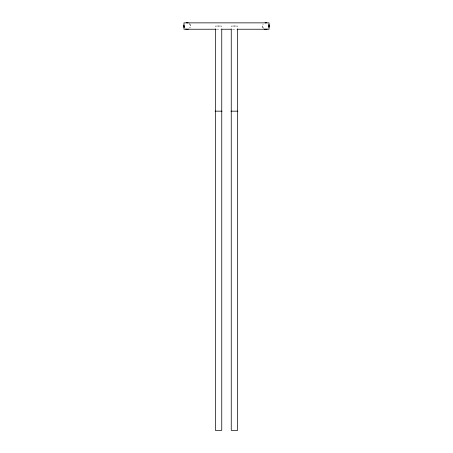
<?xml version="1.0" encoding="UTF-8"?>
<svg xmlns="http://www.w3.org/2000/svg" width="453" height="453" viewBox="0 0 453 453"><rect width="100%" height="100%" fill="white"/><g stroke="black" fill="none" stroke-linecap="round" stroke-linejoin="round"><path stroke-width="0.34" stroke-dasharray="2.27 1.7" d="M216.964 26.053L215.368 26.053L215.368 28.171M220.158 26.053L221.755 26.053L221.755 28.171M232.842 26.053L231.245 26.053L231.245 28.171M236.03 26.053L237.627 26.053L237.627 28.171M216.285 29.235L220.503 29.235M232.457 29.235L236.681 29.235M263.386 28.386A3.403 3.403 0 0 1 262.972 24.258M189.671 23.783A3.403 3.403 0 0 1 189.983 27.916M263.374 28.046A3.194 3.194 0 0 1 263.289 24.162M189.156 23.584A3.194 3.194 0 0 1 189.603 28.075"/><path stroke-width="0.68" d="M269.031 26.767L269.031 25.113M183.98 25.934L183.98 26.767M217.734 26.053L219.388 26.053M233.606 26.053L235.26 26.053M215.583 29.235L183.98 29.241L183.98 22.865L269.031 22.865L269.031 29.241L237.383 29.235M221.913 29.235L231.053 29.235M215.101 111.166L222.027 111.166M230.968 111.166L237.904 111.166M186.817 22.877L187.65 22.905M237.627 28.879L237.627 430.35L231.245 430.35L231.245 28.879M221.755 28.879L221.755 430.35L215.368 430.35L215.368 28.879M268.867 24.445A3.403 3.403 0 0 1 269.122 27.038M266.641 29.366A3.403 3.403 0 0 1 264.88 29.315M265.084 22.741A3.403 3.403 0 0 1 266.845 22.792M187.831 29.383A3.403 3.403 0 0 1 186.07 29.286M184.094 27.588A3.403 3.403 0 0 1 183.895 24.994M186.432 22.718A3.403 3.403 0 0 1 188.193 22.82M269.02 25.572A3.194 3.194 0 0 1 268.839 27.214M267.145 28.975A3.194 3.194 0 0 1 266.347 29.207L265.515 29.235A3.194 3.194 0 0 1 264.705 29.026M265.379 22.899A3.194 3.194 0 0 1 266.217 22.882M188.261 29.037A3.194 3.194 0 0 1 187.451 29.23L186.619 29.202A3.194 3.194 0 0 1 185.821 28.964M184.144 27.18A3.194 3.194 0 0 1 183.98 25.538"/></g></svg>
